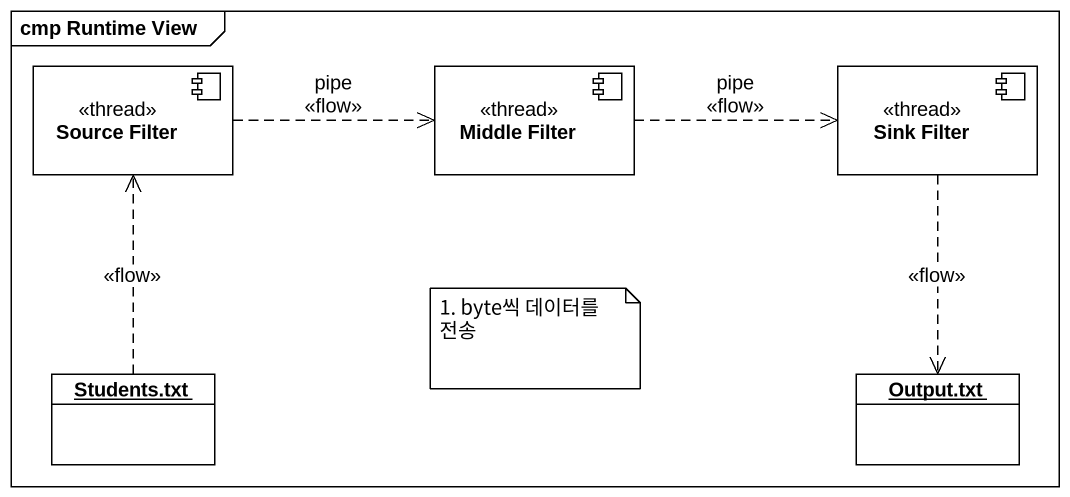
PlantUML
@startuml
mainframe cmp Runtime View
allowmixing
hide circle
hide empty members
component "Source Filter" as Source_Filter <<thread>>
component "Middle Filter" as Middle_Filter <<thread>>
component "Sink Filter" as Sink_Filter <<thread>>
object "Students.txt" as Students_txt
object "Output.txt" as Output_txt
Source_Filter .right.> Middle_Filter : pipe\n<<flow>>
Middle_Filter .right.> Sink_Filter : pipe\n<<flow>>
Sink_Filter ..> Output_txt : <<flow>>
Students_txt .up.> Source_Filter : <<flow>>
note as N1
  1. byte씩 데이터를 전송
end note
@enduml
